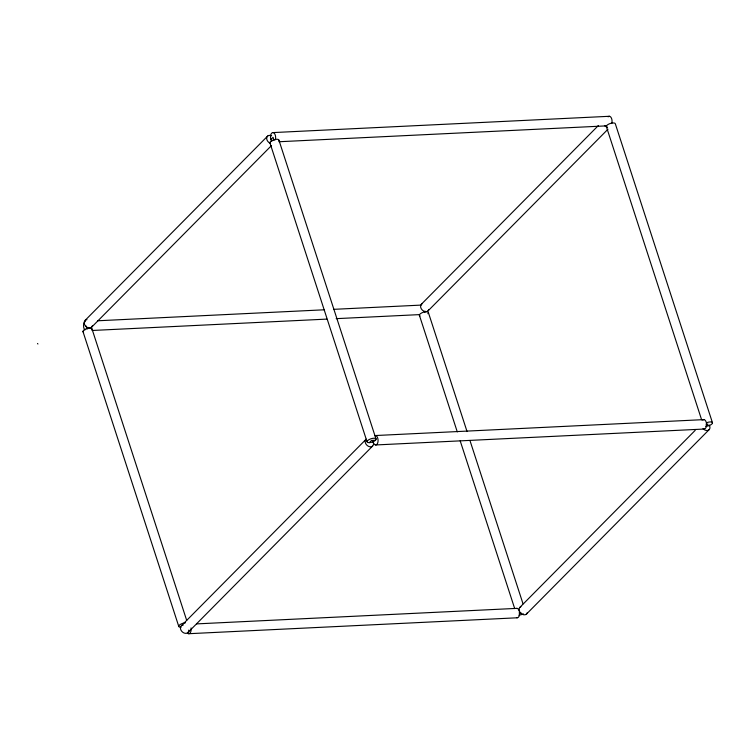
<?xml version="1.0" encoding="UTF-8"?>
<svg xmlns="http://www.w3.org/2000/svg" width="750" height="750" viewBox="0 0 750 750"><rect width="100%" height="100%" fill="white"/><g stroke="black" fill="none" stroke-linecap="round" stroke-linejoin="round"><path stroke-width="1.12" d="M37.931 343.997L37.5 343.5M85.163 320.325L267.712 136.013M270.863 139.528L273.056 137.306L274.078 140.428M91.463 327.347L271.547 145.528M421.584 304.022L598.378 125.522M427.884 311.044L607.969 129.225M181.463 625.678L366.206 439.153A4.725 3.544 44.7 0 0 366.347 444.591A4.725 3.544 44.7 0 0 371.981 446.512A4.725 3.544 44.7 0 0 372.825 441.394M278.934 140.194L376.078 439.163A4.725 1.772 -18 0 0 369.225 439.5A4.725 1.772 -18 0 0 369.356 442.659L371.559 440.438L375.506 440.25M187.762 632.7L372.506 446.175M520.078 607.153L695.231 430.312M526.378 614.175L708.928 429.862M272.991 132.591L609.403 116.288M278.972 141.741L606.047 125.888M97.725 320.775L324.337 309.788M333.684 309.337L421.294 305.091M92.034 330.487L326.822 319.106M336.169 318.656L419.109 314.634M375.441 435.534L703.95 419.616M705.994 424.228L707.972 424.134L705.778 426.356A4.725 1.772 -18 0 0 712.472 423.113A4.725 1.772 -18 0 0 706.734 422.7M375.581 444.966L704.091 429.047M196.678 623.888L517.003 608.362M519.056 612.984L521.034 612.891M188.644 633.713L517.153 617.794M712.5 422.859L615.356 123.891A4.725 1.772 -18 0 0 609.591 123.731A4.725 1.772 -18 0 0 606.956 127.181M606.309 126.441L701.644 419.85M428.419 312.638L467.053 431.559M469.941 440.456L523.031 603.834M419.363 315.188L457.284 431.887M460.172 440.784L514.706 608.606M269.887 142.744L367.031 441.713M91.997 328.941L186.703 620.419M86.119 326.053L87.131 329.175M82.95 331.5L178.734 626.306M376.078 439.163A4.725 1.772 -18 0 1 369.356 442.659M271.837 141.309A4.725 2.578 87.2 0 1 270.787 134.803A4.725 2.578 87.2 0 1 274.284 133.303A4.725 2.578 87.2 0 1 275.334 139.8M188.784 630.084A4.725 3.544 44.7 0 1 185.259 633.328A4.725 3.544 44.7 0 1 180.553 629.016A4.725 3.544 44.7 0 1 183.262 625.031M84.891 330.056A4.725 2.578 87.2 0 1 84.244 322.603M84.759 321.891A4.725 2.578 87.2 0 1 85.378 321.459M88.631 327.431A4.725 2.578 87.2 0 1 88.388 328.556M428.841 309.45A4.725 3.544 44.7 0 1 422.419 310.219A4.725 3.544 44.7 0 1 422.4 303.562M425.044 311.128A4.725 2.578 87.2 0 1 424.809 312.244M420.009 315.938A4.725 1.772 -18 0 1 423.816 312.094A4.725 1.772 -18 0 1 427.847 313.725M608.128 116.831A4.725 2.578 87.2 0 1 611.25 117.778A4.725 2.578 87.2 0 1 611.747 123.497M270.056 143.222A4.725 3.544 44.7 0 1 266.756 137.606A4.725 3.544 44.7 0 1 271.669 135.825M92.419 325.753A4.725 3.544 44.7 0 1 85.566 326.081A4.725 3.544 44.7 0 1 86.963 319.669M83.587 332.241A4.725 1.772 -18 0 1 86.803 328.575A4.725 1.772 -18 0 1 91.856 329.466M607.566 127.294A4.725 3.544 44.7 0 1 604.538 125.466M270.534 143.484A4.725 1.772 -18 0 1 273.75 139.828A4.725 1.772 -18 0 1 278.803 140.709M702.666 420.159A4.725 2.578 87.2 0 1 706.566 423.872A4.725 2.578 87.2 0 1 703.425 428.841M374.775 435.656A4.725 2.578 87.2 0 1 377.981 439.181A4.725 2.578 87.2 0 1 376.247 444.844A4.725 2.578 87.2 0 1 373.041 441.319M181.059 627.244A4.725 1.772 -18 0 1 179.306 625.219A4.725 1.772 -18 0 1 185.456 622.809M523.359 613.828A4.725 1.772 -18 0 1 518.831 615.103M527.334 612.581A4.725 3.544 44.7 0 1 520.913 613.359A4.725 3.544 44.7 0 1 520.903 606.694M516.337 608.484A4.725 2.578 87.2 0 1 519.656 613.237A4.725 2.578 87.2 0 1 516.478 617.597M709.247 425.091A4.725 3.544 44.7 0 1 708.544 430.134A4.725 3.544 44.7 0 1 703.031 428.606M191.044 627.938A4.725 2.578 87.2 0 1 190.2 632.841A4.725 2.578 87.2 0 1 187.341 633.009"/></g></svg>
